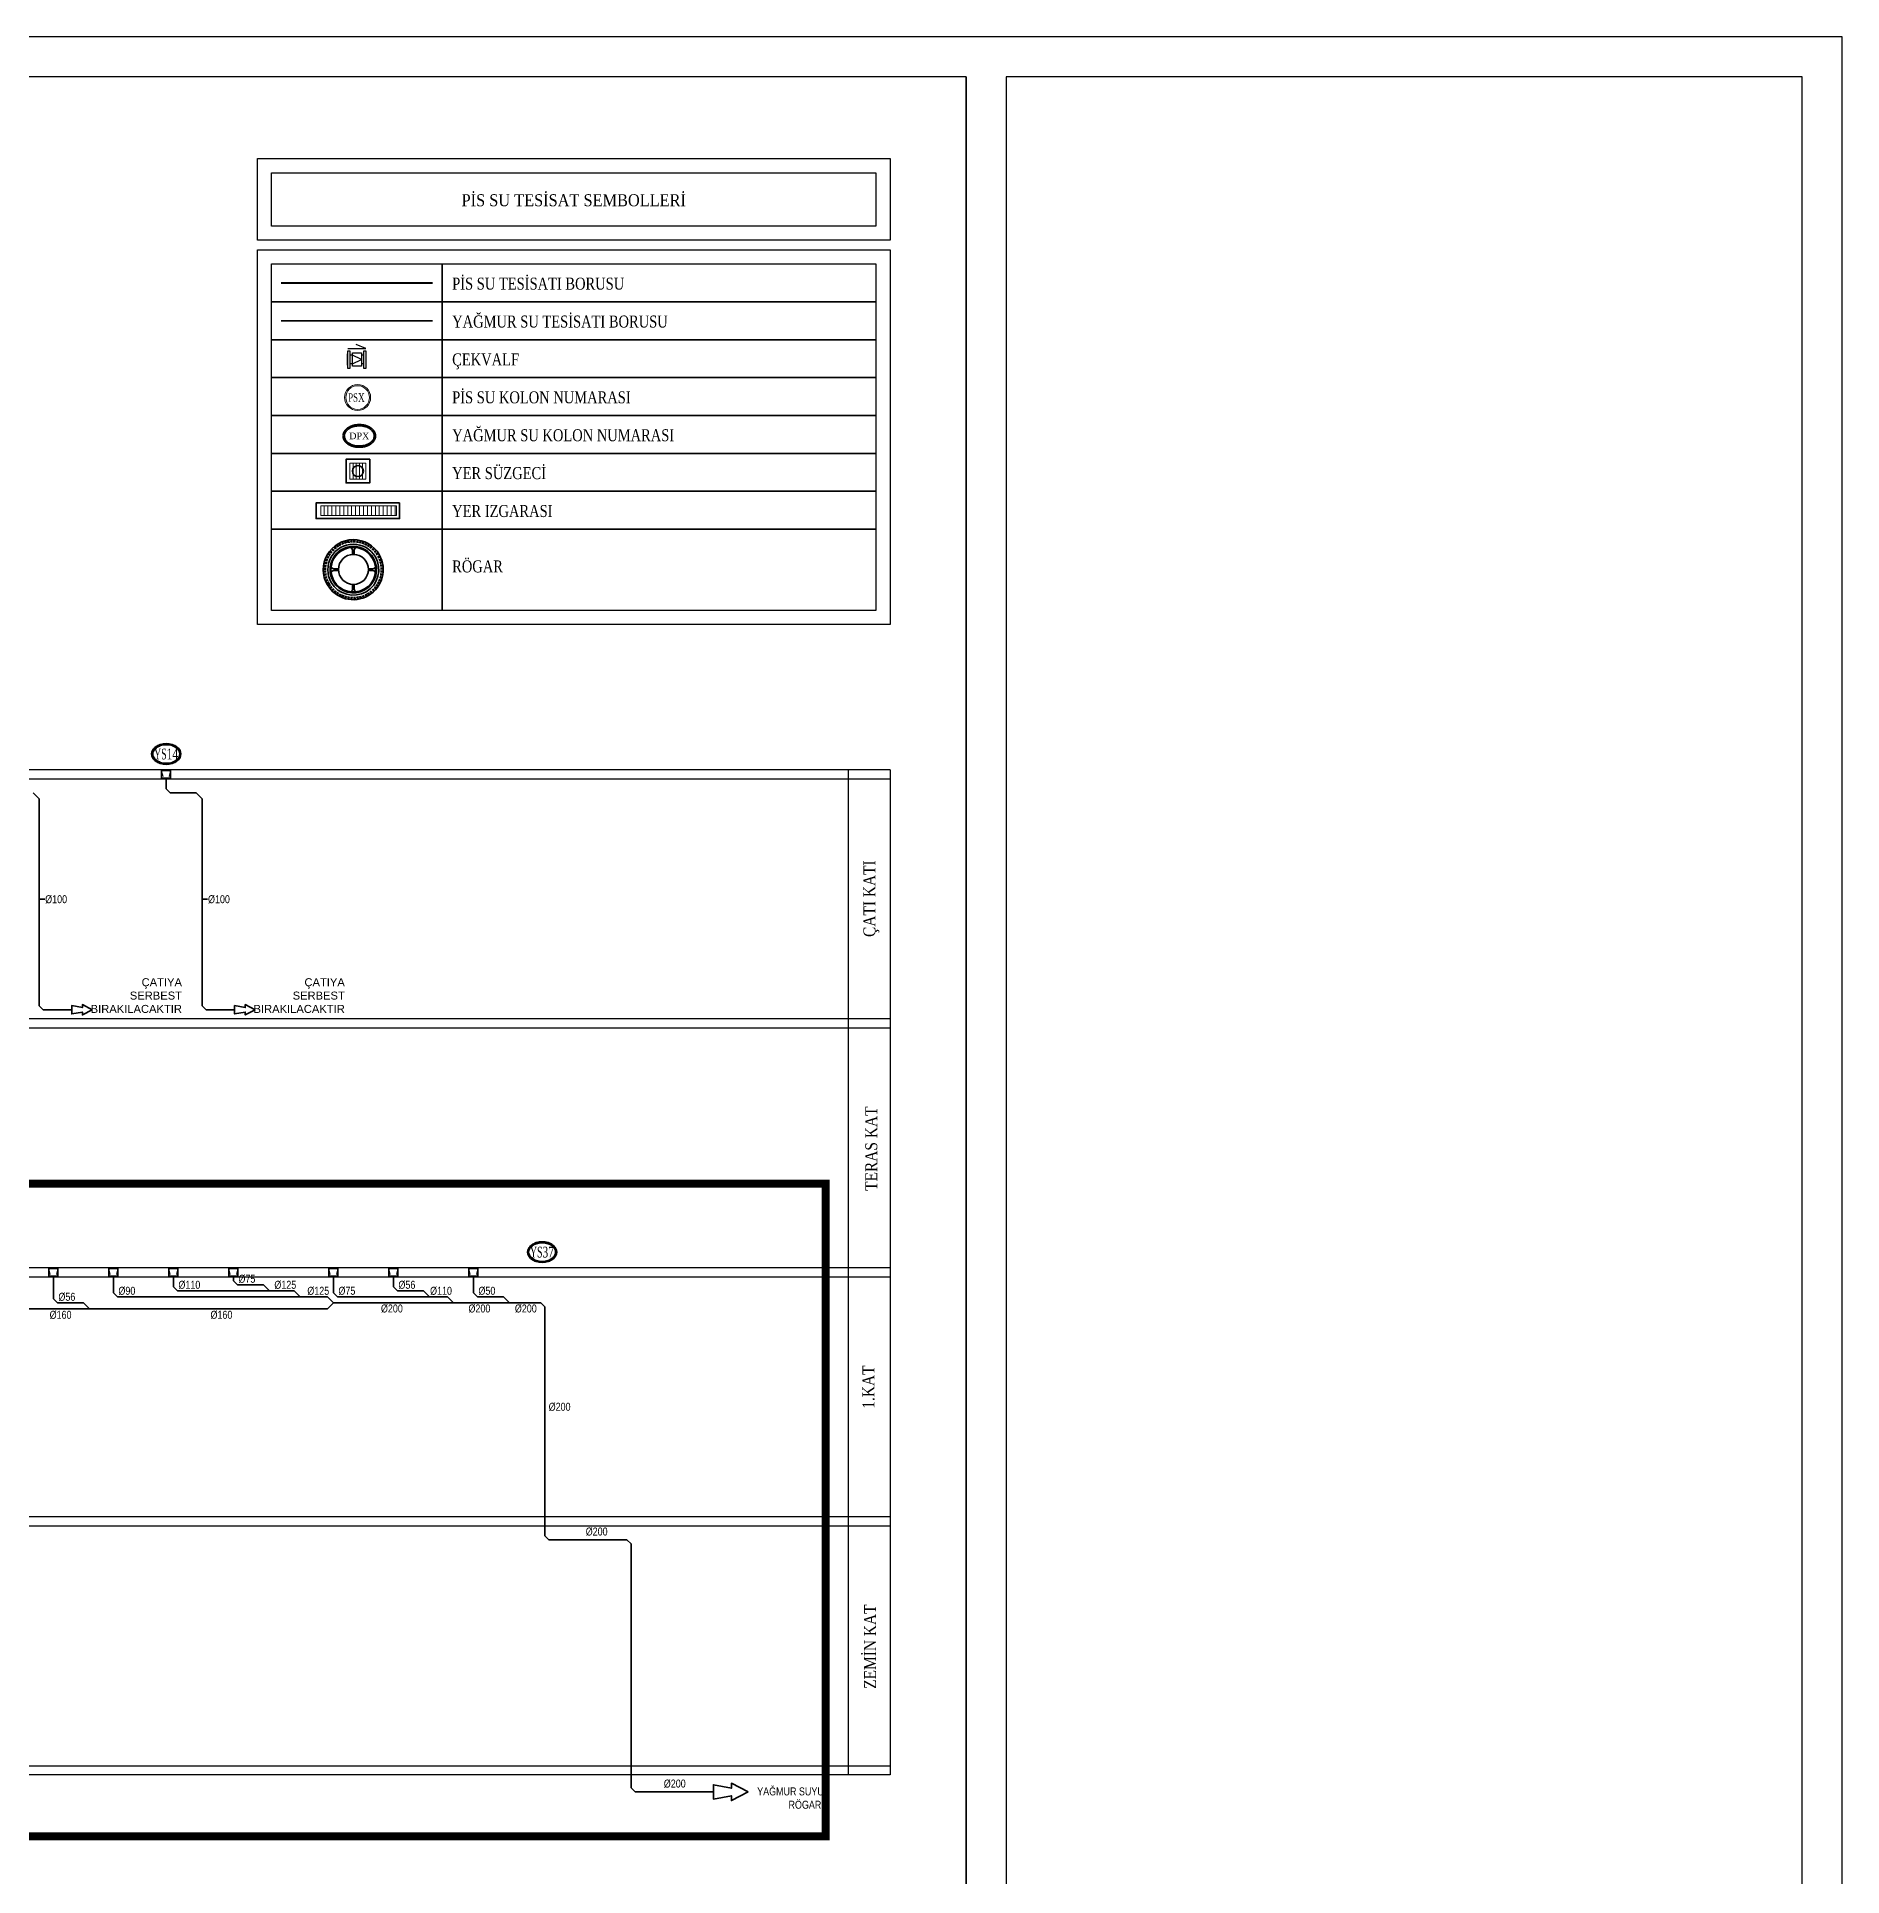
# Model space of a CAD drawing. Header units: centimetres. Extents: x 372964 to 529194, y 28783 to 59011.
# Drawn here: x 509124 to 513637, y 34414 to 39011 of the extents above; entities that cross this region are included whole.
import ezdxf
from ezdxf.enums import TextEntityAlignment as Align

# ---------------------------------------------------------------- set-up
doc = ezdxf.new("R2010")
doc.units = ezdxf.units.CM
doc.linetypes.add('DASHED2', pattern=[9.525, 6.35, -3.175])
for name, color, linetype, lineweight in [('0-KRCN-ANTET', 71, 'Continuous', 30), ('0-KRCN-IST-YAZI', 81, 'Continuous', 30), ('0-KRCN-SHT-02CIHAZ', 132, 'Continuous', 25), ('0-KRCN-SHT-IZGARA', 171, 'Continuous', 35), ('0-KRCN-SHT-KOLADI-YAZIYAĞMURSUYU', 4, 'Continuous', 35), ('0-KRCN-SHT-PİSSU-BORU', 220, 'PISSU_LINE50', 40), ('0-KRCN-SHT-ROGAR', 151, 'Continuous', 35), ('0-KRCN-SHT-SÜZGEÇBANYO', 171, 'Continuous', 35), ('0-KRCN-SHT-YAZI', 31, 'Continuous', 35), ('0-KRCN-SHT-YAZI-KOLADI-PİSSU', 1, 'Continuous', 35), ('0-KRCN-SHT-YAĞMURSUYUBORUSU-100', 102, 'PISSU_LINE50', 35), ('0-KRCN-SHT-ÇEKVALF', 4, 'Continuous', 25), ('0-KRCN-Z-ANTET', 71, 'Continuous', 30), ('0-MEK-SHT-aa YAĞMURSUYUBORUSU-100', 3, 'PISSU_LINE50', 35), ('0-MEK-SHT-KOLADI-YAZIYAĞMURSUYU', 4, 'Continuous', 35)]:
    doc.layers.add(name, color=color, linetype=linetype, lineweight=lineweight)
doc.styles.add('ARIAL', font='arial.ttf', dxfattribs={"width": 0.8})
doc.styles.add('BAYBURT XREF$0$TIMES', font='times.ttf')
doc.styles.add('MUF', font='isocpeur.ttf')
doc.styles.add('ROMANT', font='arial.ttf', dxfattribs={"height": 0.15})
doc.styles.add('YAZI', font='times.ttf')
doc.linetypes.add('PISSU_LINE50', pattern='A,50,-10,["C",MUF,S=10,R=0,X=1,Y=-5],0', length=60)

# ---------------------------------------------------------------- blocks, each defined once
blk = doc.blocks.new('G$CADAFA931')
blk.add_wipeout([(-2, 4.8), (-1.7, 4.8), (-1.7, 7.5), (0, 7.5), (0, 3.7), (2.2, 3.7), (2.2, 5.6), (9.8, 5.6), (9.8, 3.7), (12, 3.7), (12, 7.5), (13.7, 7.5), (13.7, 4.8), (14, 4.8), (14, -4.8), (13.7, -4.8), (13.7, -7.5), (12, -7.5), (12, -3.7), (9.8, -3.7), (9.8, -5.6), (2.2, -5.6), (2.2, -3.7), (0, -3.7), (0, -7.5), (-1.7, -7.5), (-1.7, -4.8), (-2, -4.8)]).dxf.layer = '0-KRCN-SHT-ÇEKVALF'
at = {"layer": '0-KRCN-SHT-ÇEKVALF'}
for p, q in [((2.2, 3.7), (0, 3.7)), ((2.2, 3.7), (9.8, 0)), ((9.8, 0), (2.2, -3.7)), ((12, 3.7), (9.8, 3.7)), ((-1.7, -9.2), (13.7, -9.2)), ((2.2, -3.7), (0, -3.7)), ((13.7, -9.2), (5.5, -12.8)), ((9.8, 0), (9.8, 0)), ((12, -3.7), (9.8, -3.7))]:
    blk.add_line(p, q, dxfattribs=at)
for points in [[(-1.7, 4.8), (-2, 4.8), (-2, -4.8), (-1.7, -4.8)], [(5.2, -5.6), (9.8, -5.6), (9.8, 5.6), (2.2, 5.6), (2.2, -5.6), (5.2, -5.6)], [(13.7, 4.8), (14, 4.8), (14, -4.8), (13.7, -4.8)]]:
    blk.add_lwpolyline(points, dxfattribs=at)
for points in [[(-1.7, 7.5), (-1.7, -7.5), (0, -7.5), (0, 7.5)], [(12, 7.5), (12, -7.5), (13.7, -7.5), (13.7, 7.5)]]:
    blk.add_lwpolyline(points, close=True, dxfattribs=at)
blk = doc.blocks.new('A$C354C280E')
at = {"layer": '0-KRCN-SHT-YAZI-KOLADI-PİSSU', "color": 6, "lineweight": 20}
for radius in [22, 20]:
    blk.add_circle((0, 0), radius, dxfattribs=at)
at = {"layer": '0-KRCN-SHT-YAZI-KOLADI-PİSSU', "color": 6, "style": 'YAZI', "width": 0.7}
blk.add_text('PS', height=14, rotation=360, dxfattribs=at).set_placement((0.6, 0), align=Align.MIDDLE_RIGHT)
blk.add_attdef('99', text='', height=14, rotation=360, dxfattribs=at).set_placement((0.6, 0), align=Align.MIDDLE_LEFT)
blk = doc.blocks.new('0-MEK-SHT-SÜZGEÇ BANYO-1')
at = {"layer": '0-KRCN-SHT-SÜZGEÇBANYO', "color": 120, "lineweight": 20}
for p, q in [((-5, -4.5), (5, -4.5)), ((-5, -6.5), (5, -6.5)), ((-5, -8.5), (5, -8.5)), ((-5, -10.5), (5, -10.5))]:
    blk.add_line(p, q, dxfattribs=at)
at = {"layer": '0-KRCN-SHT-SÜZGEÇBANYO'}
blk.add_lwpolyline([(-7.5, 0), (7.5, 0), (7.5, -15), (-7.5, -15)], close=True, dxfattribs=at)
at = {"layer": '0-KRCN-SHT-SÜZGEÇBANYO', "color": 120, "lineweight": 20}
blk.add_lwpolyline([(-5, -2.5), (5, -2.5), (5, -12.5), (-5, -12.5)], close=True, dxfattribs=at)
at = {"layer": '0-KRCN-SHT-SÜZGEÇBANYO'}
blk.add_circle((0, -7.5), 3.5, dxfattribs=at)
blk = doc.blocks.new('G$CD316F46C')
at = {"layer": '0-KRCN-SHT-ROGAR'}
for p, q in [((-35.4, 29.3), (-37.7, 31.2)), ((-33.3, 31.7), (-35.5, 33.8)), ((-32.2, 32.8), (-34.3, 35)), ((-29.8, 35), (-31.8, 37.3)), ((-28.6, 36), (-30.5, 38.3)), ((-26.1, 37.9), (-27.8, 40.4)), ((-24.8, 38.7), (-26.4, 41.3)), ((-22, 40.4), (-23.4, 43)), ((-20.6, 41.1), (-22, 43.8)), ((-17.7, 42.4), (-18.9, 45.2)), ((-16.3, 43), (-17.3, 45.8)), ((-13.2, 44), (-14.1, 46.9)), ((-11.7, 44.4), (-12.5, 47.4)), ((-8.6, 45.1), (-9.1, 48.1)), ((-7.1, 45.4), (-7.5, 48.4)), ((-3.9, 45.8), (-4.1, 48.8)), ((-2.3, 45.9), (-2.5, 48.9)), ((0.9, 45.9), (1, 48.9)), ((2.4, 45.8), (2.6, 48.8)), ((5.6, 45.5), (6, 48.5)), ((7.2, 45.3), (7.6, 48.3)), ((10.3, 44.7), (11, 47.6)), ((11.8, 44.3), (12.6, 47.2)), ((14.9, 43.3), (15.9, 46.2)), ((16.3, 42.8), (17.4, 45.6)), ((19.3, 41.5), (20.6, 44.2)), ((20.7, 40.8), (22, 43.5)), ((23.5, 39.2), (25, 41.8)), ((24.8, 38.4), (26.4, 40.9)), ((27.4, 36.6), (29.2, 38.9)), ((28.6, 35.6), (30.5, 37.9)), ((31, 33.5), (33.1, 35.7)), ((32.1, 32.4), (34.3, 34.5)), ((34.3, 30), (36.6, 32)), ((35.3, 28.8), (37.6, 30.7)), ((-45.7, 2.7), (-48.7, 2.8)), ((-45.6, 4.2), (-48.6, 4.5)), ((-45.2, 7.4), (-48.2, 7.9)), ((-44.9, 8.9), (-47.9, 9.5)), ((-44.2, 12.1), (-47.1, 12.8)), ((-43.8, 13.5), (-46.7, 14.4)), ((-42.8, 16.6), (-45.6, 17.7)), ((-42.2, 18), (-45, 19.2)), ((-40.8, 20.9), (-43.5, 22.3)), ((-40.1, 22.3), (-42.8, 23.8)), ((-39.1, 24.2), (-41.6, 25.7)), ((-38.2, 25.5), (-40.7, 27.1)), ((-36.4, 28.1), (-38.8, 29.9)), ((37.2, 26.2), (39.7, 28)), ((38.1, 25), (40.6, 26.6)), ((39.7, 22.2), (42.3, 23.6)), ((40.4, 20.8), (43.1, 22.2)), ((41.7, 17.9), (44.5, 19.1)), ((42.3, 16.5), (45.1, 17.5)), ((43.3, 13.4), (46.2, 14.3)), ((43.8, 11.9), (46.7, 12.7)), ((44.5, 8.8), (47.4, 9.3)), ((44.7, 7.3), (47.7, 7.7)), ((45.1, 4.1), (48.1, 4.3)), ((45.2, 2.5), (48.2, 2.7)), ((-45.7, -0.6), (-48.7, -0.6)), ((-45.7, -2.1), (-48.7, -2.3)), ((-45.4, -5.3), (-48.4, -5.7)), ((-45.1, -6.8), (-48.1, -7.3)), ((-44.5, -10), (-47.5, -10.7)), ((-44.1, -11.5), (-47, -12.3)), ((-43.2, -14.6), (-46, -15.5)), ((-42.7, -16), (-45.5, -17.1)), ((-41.4, -19), (-44.1, -20.2)), ((-40.7, -20.3), (-43.4, -21.7)), ((-39.1, -23.2), (-41.7, -24.7)), ((-38.3, -24.5), (-40.8, -26.1)), ((-36.5, -27.1), (-38.9, -28.9)), ((-35.5, -28.3), (-37.8, -30.2)), ((34.2, -29.3), (36.5, -31.2)), ((35.2, -28.1), (37.5, -30)), ((37.1, -25.5), (39.6, -27.2)), ((38, -24.2), (40.5, -25.8)), ((40.1, -20.5), (42.8, -21.9)), ((40.8, -19.1), (43.5, -20.4)), ((42.1, -16.1), (44.9, -17.2)), ((42.6, -14.7), (45.5, -15.7)), ((43.6, -11.6), (46.5, -12.4)), ((44, -10.1), (46.9, -10.8)), ((44.6, -7), (47.6, -7.5)), ((44.8, -5.4), (47.8, -5.8)), ((45.2, -0.7), (48.2, -0.8)), ((45.2, -2.2), (48.2, -2.4)), ((-33.4, -30.7), (-35.6, -32.8)), ((-32.3, -31.8), (-34.4, -34)), ((-29.9, -34), (-31.9, -36.3)), ((-28.8, -35), (-30.6, -37.4)), ((-26.2, -36.9), (-27.9, -39.4)), ((-24.9, -37.8), (-26.5, -40.3)), ((-22.1, -39.4), (-23.6, -42.1)), ((-20.8, -40.2), (-22.1, -42.8)), ((-17.8, -41.5), (-19, -44.3)), ((-16.4, -42.1), (-17.5, -44.9)), ((-13.4, -43.1), (-14.2, -46)), ((-11.9, -43.5), (-12.6, -46.4)), ((-8.7, -44.2), (-9.3, -47.2)), ((-7.2, -44.5), (-7.7, -47.5)), ((-4, -44.9), (-4.3, -47.9)), ((-2.5, -45), (-2.6, -48)), ((0.7, -45), (0.8, -48)), ((2.3, -45), (2.5, -48)), ((5.5, -44.7), (5.9, -47.7)), ((7, -44.5), (7.5, -47.4)), ((10.2, -43.8), (10.9, -46.8)), ((11.7, -43.5), (12.5, -46.4)), ((14.7, -42.5), (15.7, -45.3)), ((16.2, -42), (17.3, -44.8)), ((19.1, -40.7), (20.4, -43.4)), ((20.5, -40), (21.9, -42.7)), ((23.3, -38.4), (24.9, -41)), ((24.7, -37.6), (26.3, -40.1)), ((27.3, -35.8), (29.1, -38.2)), ((28.5, -34.8), (30.4, -37.1)), ((30.9, -32.7), (33, -34.9)), ((32, -31.6), (34.2, -33.7))]:
    blk.add_line(p, q, dxfattribs=at)
at = {"layer": '0-KRCN-SHT-ROGAR', "color": 120}
for p, q in [((-1.7, 24.9), (-1.7, 33.1)), ((1.4, 25), (1.4, 33.1)), ((-24.9, 2), (-32.9, 2)), ((24.9, 1.9), (32.4, 1.9)), ((-25, -1.1), (-32.9, -1.1)), ((-1.8, -24.9), (-1.8, -32.2)), ((1.3, -25), (1.3, -32.2)), ((25, -1.2), (32.4, -1.2))]:
    blk.add_line(p, q, dxfattribs=at)
blk.add_circle((0, 0), 25, dxfattribs=at)
at = {"layer": '0-KRCN-SHT-ROGAR'}
for radius, start, end in [(50, 329.911, 149.911), (48.5, 140.6265, 142.5734), (42.5, 329.911, 149.911), (48.5, 134.6265, 136.5734), (48.5, 128.6265, 130.5734), (48.5, 122.6265, 124.5734), (48.5, 116.6265, 118.5734), (48.5, 110.6265, 112.5734), (48.5, 104.6265, 106.5734), (48.5, 98.6265, 100.5734), (48.5, 92.6265, 94.5734), (48.5, 86.6265, 88.5734), (48.5, 80.6265, 82.5734), (48.5, 74.6265, 76.5734), (48.5, 68.6265, 70.5734), (48.5, 62.6265, 64.5734), (48.5, 56.6265, 58.5734), (48.5, 50.6265, 52.5734), (48.5, 44.6265, 46.5734), (48.5, 38.6265, 40.5734), (50, 149.911, 329.911), (48.5, 175.2486, 177.1955), (48.5, 169.2486, 171.1955), (48.5, 163.2486, 165.1955), (48.5, 157.2486, 159.1955), (48.5, 151.2486, 153.1955), (42.5, 149.911, 329.911), (48.5, 146.6265, 148.5734), (38.7, 149.911, 329.911), (37.2, 149.911, 329.911), (48.5, 32.6265, 34.5734), (48.5, 26.6265, 28.5734), (48.5, 20.6265, 22.5734), (48.5, 14.6265, 16.5734), (48.5, 8.6265, 10.5734), (48.5, 2.6265, 4.5734), (48.5, 181.2486, 183.1955), (48.5, 187.2486, 189.1955), (48.5, 193.2486, 195.1955), (48.5, 199.2486, 201.1955), (48.5, 205.2486, 207.1955), (48.5, 211.2486, 213.1955), (48.5, 217.2486, 219.1955), (48.5, 319.2486, 321.1955), (48.5, 325.2486, 327.1955), (48.5, 332.6265, 334.5734), (48.5, 338.6265, 340.5734), (48.5, 344.6265, 346.5734), (48.5, 350.6265, 352.5734), (48.5, 356.6265, 358.5734), (48.5, 223.2486, 225.1955), (48.5, 229.2486, 231.1955), (48.5, 235.2486, 237.1955), (48.5, 241.2486, 243.1955), (48.5, 247.2486, 249.1955), (48.5, 253.2486, 255.1955), (48.5, 259.2486, 261.1955), (48.5, 265.2486, 267.1955), (48.5, 271.2486, 273.1955), (48.5, 277.2486, 279.1955), (48.5, 283.2486, 285.1955), (48.5, 289.2486, 291.1955), (48.5, 295.2486, 297.1955), (48.5, 301.2486, 303.1955), (48.5, 307.2486, 309.1955), (48.5, 313.2486, 315.1955)]:
    blk.add_arc((-0.3, 0.4), radius, start, end, dxfattribs=at)
at = {"layer": '0-KRCN-SHT-ROGAR', "color": 120}
for centre, radius, start, end in [((-0.3, 0.4), 38.7, 329.911, 149.911), ((-0.3, 0.4), 37.2, 329.911, 149.911), ((-6.2, 33.1), 4.52, 359.911, 71.7708), ((5.9, 33), 4.52, 108.3327, 179.911), ((-32.9, 6.5), 4.52, 198.0512, 269.911), ((32.4, 6.4), 4.52, 269.911, 341.7708), ((-32.9, -5.6), 4.52, 89.911, 161.4893), ((32.4, -5.7), 4.52, 18.3327, 89.911), ((-6.3, -32.2), 4.52, 288.0512, 359.911), ((5.8, -32.2), 4.52, 179.911, 251.4893)]:
    blk.add_arc(centre, radius, start, end, dxfattribs=at)
blk = doc.blocks.new('A$C75464483-')
at = {"layer": '0-KRCN-SHT-KOLADI-YAZIYAĞMURSUYU', "linetype": 'Continuous'}
for points in [[(22.3, 5.7, -0.254464), (22.3, -5.7, -0.105847), (17.2, -11.7, -0.086514), (9.5, -15.7, -0.153914), (-10.7, -15.7, -0.086514), (-18.3, -11.7, -0.105847), (-23.5, -5.7, -0.254464), (-23.5, 5.7, -0.105847), (-18.3, 11.7, -0.086514), (-10.7, 15.7, -0.153914), (9.5, 15.7, -0.086514), (17.2, 11.7, -0.105847), (22.3, 5.7, -0.125236)], [(20.7, 4.9, -0.254464), (20.7, -4.9, -0.105847), (16.1, -10.3, -0.086514), (9, -14, -0.153914), (-10.1, -14, -0.086514), (-17.2, -10.3, -0.105847), (-21.9, -4.9, -0.254464), (-21.9, 4.9, -0.105847), (-17.2, 10.3, -0.086514), (-10.1, 14, -0.153914), (9, 14, -0.086514), (16.1, 10.3, -0.105847), (20.7, 4.9, -0.125236)]]:
    blk.add_lwpolyline(points, format="xyb", dxfattribs=at)
at = {"layer": '0-KRCN-SHT-KOLADI-YAZIYAĞMURSUYU', "linetype": 'Continuous', "style": 'YAZI', "width": 0.6}
blk.add_text('YS', height=18, rotation=360, dxfattribs=at).set_placement((0, 0), align=Align.MIDDLE_RIGHT)
blk.add_attdef('99', text='', height=18, rotation=360, dxfattribs=at).set_placement((0, 0), align=Align.MIDDLE_LEFT)
blk = doc.blocks.new('0-MEK-SHT-ZKLN-SÜZGEÇ BANYO')
at = {"layer": '0-KRCN-SHT-SÜZGEÇBANYO', "color": 120, "lineweight": 20}
for p, q in [((-7.5, -1.7), (-5.2, -11.4)), ((-7.5, -1.7), (7.5, -1.7)), ((5.3, -11.4), (7.5, -1.7))]:
    blk.add_line(p, q, dxfattribs=at)
at = {"layer": '0-KRCN-SHT-SÜZGEÇBANYO'}
blk.add_lwpolyline([(-7.5, 0), (-7.5, -14), (7.5, -14), (7.5, 0)], close=True, dxfattribs=at)

msp = doc.modelspace()

# ---------------------------------------------------------------- hatches: boundary and pattern name
at = {"layer": '0-KRCN-SHT-IZGARA', "lineweight": 20}
h = msp.add_hatch(dxfattribs=at)
h.set_pattern_fill('LINE', color=120, scale=78.933333, angle=90, style=0)
h.set_pattern_definition([(90, (508184.424, 38018.298), (-9.866667, 3e-15), [])])
h.paths.add_polyline_path([(510023.18, 37838.476), (509833.632, 37838.476), (509833.632, 37814.796), (510023.18, 37814.796)])

# ---------------------------------------------------------------- linework, layer by layer
at = {"layer": '0-KRCN-IST-YAZI'}
for points in [[(509675.398, 38707.05), (511257.225, 38707.05), (511257.225, 38502.71), (509675.398, 38502.71)], [(509710.918, 38671.53), (511221.705, 38671.53), (511221.705, 38538.23), (509710.918, 38538.23)], [(509675.398, 38479.03), (511257.225, 38479.03), (511257.225, 37542.151), (509675.398, 37542.151)], [(509710.918, 38443.51), (511221.705, 38443.51), (511221.705, 37577.671), (509710.918, 37577.671)]]:
    msp.add_lwpolyline(points, close=True, dxfattribs=at)
at = {"layer": '0-KRCN-SHT-02CIHAZ', "color": 8}
for p, q in [((511257.225, 37179.395), (503223.601, 37179.395)), ((503223.601, 37156.895), (511257.225, 37156.895)), ((511152.225, 37179.395), (511152.225, 34666.895)), ((511257.225, 37179.395), (511257.225, 34666.895)), ((511257.225, 36556.895), (503223.601, 36556.895)), ((503223.601, 36534.395), (511257.225, 36534.395)), ((511257.225, 35934.395), (503223.601, 35934.395)), ((503223.601, 35911.895), (511257.225, 35911.895)), ((511257.225, 35311.895), (503223.601, 35311.895)), ((503223.601, 35289.395), (511257.225, 35289.395)), ((503223.601, 34689.395), (511257.225, 34689.395)), ((511257.225, 34666.895), (503223.601, 34666.895))]:
    msp.add_line(p, q, dxfattribs=at)
at = {"layer": '0-KRCN-SHT-IZGARA'}
msp.add_lwpolyline([(510031.073, 37846.369), (509822.234, 37846.369), (509822.234, 37806.902), (510031.073, 37806.902), (510031.073, 37846.369)], dxfattribs=at)
at = {"layer": '0-KRCN-SHT-IZGARA', "color": 120, "lineweight": 20}
msp.add_lwpolyline([(510023.18, 37838.476), (509833.632, 37838.476), (509833.632, 37814.796), (510023.18, 37814.796)], close=True, dxfattribs=at)
at = {"layer": '0-KRCN-SHT-KOLADI-YAZIYAĞMURSUYU', "linetype": 'Continuous', "ltscale": 0.01}
for points in [[(509262.543, 36579.355), (509238.05, 36566.533), (509238.061, 36573.592), (509211.182, 36568.744), (509211.182, 36589.927), (509238.062, 36584.838), (509238.05, 36592.176), (509262.543, 36579.355)], [(509669.605, 36579.355), (509645.112, 36566.533), (509645.123, 36573.592), (509618.244, 36568.744), (509618.244, 36589.927), (509645.124, 36584.838), (509645.112, 36592.176), (509669.605, 36579.355)]]:
    msp.add_lwpolyline(points, dxfattribs=at)
at = {"layer": '0-KRCN-SHT-KOLADI-YAZIYAĞMURSUYU', "linetype": 'Continuous'}
for points, knots in [([(509889.44, 38013.602), (509889.44, 38013.153), (509889.47, 38012.255), (509889.6, 38010.916), (509889.779, 38009.81), (509890.033, 38008.607), (509890.382, 38007.313), (509890.901, 38005.843), (509891.515, 38004.416), (509892.219, 38003.034), (509893.014, 38001.707), (509893.818, 38000.529), (509894.609, 37999.489), (509895.583, 37998.327), (509896.773, 37997.063), (509898.207, 37995.728), (509899.387, 37994.757), (509900.61, 37993.828), (509901.876, 37992.939), (509903.573, 37991.88), (509905.335, 37990.902), (509906.954, 37990.103), (509908.588, 37989.374), (509910.232, 37988.711), (509912.101, 37988.045), (509914.011, 37987.449), (509915.956, 37986.924), (509917.932, 37986.468), (509919.936, 37986.082), (509921.963, 37985.767), (509924.008, 37985.522), (509926.066, 37985.348), (509928.134, 37985.244), (509930.206, 37985.21), (509932.278, 37985.247), (509934.345, 37985.354), (509936.403, 37985.532), (509938.448, 37985.781), (509940.473, 37986.1), (509942.475, 37986.489), (509944.45, 37986.948), (509946.394, 37987.477), (509948.302, 37988.076), (509950.169, 37988.745), (509951.992, 37989.485), (509953.766, 37990.295), (509955.488, 37991.176), (509957.153, 37992.13), (509958.757, 37993.156), (509960.293, 37994.257), (509961.795, 37995.462), (509963.126, 37996.668), (509964.295, 37997.858), (509965.289, 37998.979), (509966.013, 37999.892), (509966.701, 38000.831), (509967.354, 38001.797), (509968.117, 38003.088), (509968.8, 38004.427), (509969.33, 38005.656), (509969.807, 38006.959), (509970.218, 38008.335), (509970.569, 38009.949), (509970.757, 38011.315), (509970.852, 38012.554), (509970.886, 38013.798), (509970.82, 38015.316), (509970.636, 38016.823), (509970.35, 38018.311), (509969.964, 38019.773), (509969.425, 38021.327), (509968.885, 38022.583), (509968.28, 38023.805), (509967.614, 38024.992), (509966.724, 38026.358), (509965.912, 38027.446), (509965.052, 38028.496), (509964.145, 38029.509), (509962.892, 38030.76), (509961.869, 38031.664), (509960.804, 38032.537), (509959.808, 38033.303), (509958.426, 38034.264), (509956.992, 38035.167), (509955.51, 38036.012), (509953.982, 38036.8), (509952.412, 38037.532), (509950.804, 38038.208), (509949.159, 38038.828), (509947.197, 38039.488), (509944.906, 38040.149), (509942.274, 38040.767), (509940.195, 38041.15), (509938.09, 38041.47), (509935.965, 38041.724), (509933.216, 38041.926), (509930.454, 38042.002), (509927.997, 38041.959), (509925.547, 38041.822), (509923.112, 38041.592), (509920.399, 38041.209), (509917.725, 38040.701), (509915.387, 38040.138), (509913.38, 38039.564), (509911.691, 38039.017), (509910.035, 38038.415), (509908.415, 38037.757), (509906.832, 38037.043), (509905.291, 38036.273), (509903.793, 38035.447), (509902.296, 38034.534), (509900.808, 38033.527), (509899.338, 38032.418), (509897.939, 38031.235), (509896.762, 38030.118), (509895.629, 38028.926), (509894.647, 38027.774), (509893.696, 38026.507), (509892.904, 38025.32), (509892.341, 38024.363), (509891.815, 38023.382), (509891.329, 38022.378), (509890.785, 38021.049), (509890.325, 38019.685), (509889.997, 38018.445), (509889.728, 38017.133), (509889.531, 38015.75), (509889.45, 38014.498), (509889.44, 38013.781), (509889.44, 38013.602)], [0, 0, 0, 0, 1.21339293, 2.42473124, 3.63489945, 4.23987968, 5.7478537, 7.25061553, 8.45036004, 9.9454989, 11.43713461, 12.62924321, 13.79813259, 14.96748664, 16.72440243, 18.48754911, 20.25915826, 20.85193816, 22.63814716, 24.43835494, 26.25374456, 28.08506238, 29.31503335, 31.08783614, 32.87543885, 34.67718763, 36.49221248, 38.3194604, 40.15772725, 42.00568806, 43.86168904, 45.72323025, 47.58851284, 49.45568478, 51.32287003, 53.18819734, 55.0498291, 56.90523756, 58.75253039, 60.59023363, 62.41697032, 64.23149033, 66.03270175, 67.81970382, 69.59116115, 71.34787006, 73.08989323, 74.81761227, 76.53175626, 78.23342668, 79.92411713, 81.73188659, 83.08334945, 84.4322027, 85.77980492, 86.22905114, 87.57846393, 88.92888361, 90.28144765, 91.63757804, 92.5445757, 94.02880747, 95.51508558, 97.00498723, 97.75200873, 98.8727907, 100.36434615, 101.85439832, 102.97201475, 104.45737462, 105.93716628, 107.41320008, 108.15038692, 109.62049886, 111.0878939, 112.55444747, 113.28796958, 114.75557978, 116.22646897, 118.07193451, 118.44221433, 119.94900834, 121.46489506, 122.99085289, 124.52761865, 126.07569893, 127.63538399, 129.20676336, 130.7904493, 132.38563882, 134.7986363, 137.2339575, 139.68875866, 140.51087388, 142.98603009, 145.47065952, 147.96044101, 150.45094642, 152.10958246, 154.59055578, 157.05924104, 159.51188105, 161.94502458, 163.55487615, 165.15343888, 166.74061708, 168.316109, 169.87976517, 171.43160544, 172.97183582, 174.50086452, 176.16921248, 177.82707391, 179.47579686, 181.11716916, 182.20851577, 183.92100538, 185.20467104, 186.48880743, 187.77470896, 188.20404817, 189.49509554, 190.78787061, 192.08334418, 193.38269276, 194.25185229, 195.70257141, 197.15469845, 197.63942296, 197.63942296, 197.63942296, 197.63942296]), ([(509892.77, 38013.602), (509892.77, 38012.282), (509892.921, 38010.962), (509893.508, 38008.386), (509893.944, 38007.129), (509895.063, 38004.72), (509895.746, 38003.568), (509898.078, 38000.334), (509900.02, 37998.427), (509904.477, 37995.106), (509906.995, 37993.69), (509913.614, 37990.853), (509917.934, 37989.695), (509926.897, 37988.461), (509931.54, 37988.386), (509940.58, 37989.327), (509944.976, 37990.34), (509952.987, 37993.401), (509956.606, 37995.444), (509961.194, 37999.349), (509962.614, 38000.858), (509964.983, 38004.154), (509965.93, 38005.944), (509967.099, 38009.376), (509967.419, 38010.984), (509967.604, 38014.228), (509967.468, 38015.862), (509966.76, 38019.037), (509966.19, 38020.576), (509964.686, 38023.487), (509963.754, 38024.859), (509961.599, 38027.413), (509960.376, 38028.595), (509956.311, 38031.886), (509953.098, 38033.697), (509946.044, 38036.508), (509942.199, 38037.507), (509934.243, 38038.652), (509930.132, 38038.796), (509922.044, 38038.22), (509918.068, 38037.501), (509910.633, 38035.234), (509907.173, 38033.688), (509901.926, 38030.324), (509899.936, 38028.689), (509896.935, 38025.395), (509895.804, 38023.815), (509894.033, 38020.425), (509893.394, 38018.615), (509892.866, 38015.71), (509892.77, 38014.656), (509892.77, 38013.602)], [0, 0, 0, 0, 0.13864935, 0.13864935, 0.2772987, 0.2772987, 0.41594805, 0.41594805, 0.68812098, 0.68812098, 0.96029391, 0.96029391, 1.34966335, 1.34966335, 1.73903278, 1.73903278, 2.12840222, 2.12840222, 2.51777166, 2.51777166, 2.7269123, 2.7269123, 2.93605295, 2.93605295, 3.10671137, 3.10671137, 3.27736978, 3.27736978, 3.4480282, 3.4480282, 3.61868661, 3.61868661, 3.78934503, 3.78934503, 4.13557457, 4.13557457, 4.4818041, 4.4818041, 4.82803364, 4.82803364, 5.17426317, 5.17426317, 5.52049271, 5.52049271, 5.77410359, 5.77410359, 5.97327976, 5.97327976, 6.17245593, 6.17245593, 6.28318531, 6.28318531, 6.28318531, 6.28318531])]:
    msp.add_open_spline(points, degree=3, knots=knots, dxfattribs=at)
at = {"layer": '0-KRCN-SHT-PİSSU-BORU', "ltscale": 2}
msp.add_line((509734.598, 38396.15), (510113.478, 38396.15), dxfattribs=at)
at = {"layer": '0-KRCN-SHT-ROGAR'}
msp.add_lwpolyline([(510901.914, 34624.427), (510860.582, 34602.791), (510860.601, 34614.702), (510815.242, 34606.521), (510815.242, 34642.268), (510860.603, 34633.68), (510860.582, 34646.063), (510901.914, 34624.427)], dxfattribs=at)
at = {"layer": '0-KRCN-SHT-YAZI'}
for p, q in [((510137.158, 38443.51), (510137.158, 37577.671)), ((509710.918, 38348.79), (510137.158, 38348.79)), ((510137.158, 38348.79), (511221.705, 38348.79)), ((509710.918, 38254.07), (510137.158, 38254.07)), ((510137.158, 38254.07), (511221.705, 38254.07)), ((509710.918, 38159.35), (510137.158, 38159.35)), ((510137.158, 38159.35), (511221.705, 38159.35)), ((509710.918, 38064.63), (510137.158, 38064.63)), ((510137.158, 38064.63), (511221.705, 38064.63)), ((509710.918, 37969.91), (510137.158, 37969.91)), ((510137.158, 37969.91), (511221.705, 37969.91)), ((509710.918, 37875.19), (510137.158, 37875.19)), ((510137.158, 37875.19), (511221.705, 37875.19)), ((509710.918, 37780.47), (510137.158, 37780.47)), ((510137.158, 37780.47), (511221.705, 37780.47))]:
    msp.add_line(p, q, dxfattribs=at)
at = {"layer": '0-KRCN-SHT-YAĞMURSUYUBORUSU-100'}
for p, q in [((509130.221, 37106.895), (509130.221, 36589.336)), ((509537.283, 37106.895), (509537.283, 36589.336)), ((509130.221, 36589.336), (509140.221, 36579.336)), ((509140.221, 36579.336), (509211.182, 36579.336)), ((509537.283, 36589.336), (509547.283, 36579.336)), ((509547.283, 36579.336), (509618.244, 36579.336))]:
    msp.add_line(p, q, dxfattribs=at)
at = {"layer": '0-KRCN-SHT-YAĞMURSUYUBORUSU-100', "color": 6, "linetype": 'DASHED2', "ltscale": 20, "const_width": 20}
msp.add_lwpolyline([(503410.632, 36144.355), (511096.277, 36144.355), (511096.277, 34513.624), (503410.632, 34513.624)], close=True, dxfattribs=at)
at = {"layer": '0-KRCN-Z-ANTET'}
for points in [[(372964.066, 30011.261), (513637.225, 30011.261), (513637.225, 39011.261), (372964.066, 39011.261)], [(503064.066, 30111.261), (511447.225, 30111.261), (511447.225, 38911.261), (503064.066, 38911.261)]]:
    msp.add_lwpolyline(points, close=True, dxfattribs=at)
for points in [[(511447.225, 38911.261), (511447.225, 30111.261)], [(511547.225, 38911.261), (511547.225, 30111.261)], [(511547.225, 30111.261), (513537.225, 30111.261), (513537.225, 38911.261), (511547.225, 38911.261)], [(511547.225, 30111.261), (513537.225, 30111.261), (513537.225, 38911.261), (511547.225, 38911.261)]]:
    msp.add_lwpolyline(points, dxfattribs=at)
at = {"layer": '0-MEK-SHT-aa YAĞMURSUYUBORUSU-100', "ltscale": 2}
msp.add_line((509734.598, 38301.43), (510113.478, 38301.43), dxfattribs=at)
at = {"layer": '0-MEK-SHT-aa YAĞMURSUYUBORUSU-100'}
for p, q in [((509447.283, 37158.395), (509447.283, 37131.895)), ((509130.221, 37106.895), (509115.221, 37121.895)), ((509457.283, 37121.895), (509447.283, 37131.895)), ((509457.283, 37121.895), (509522.283, 37121.895)), ((509537.283, 37106.895), (509522.283, 37121.895)), ((509165.547, 35913.395), (509165.547, 35856.895)), ((509315.547, 35913.395), (509315.547, 35871.895)), ((509465.547, 35913.395), (509465.547, 35886.895)), ((509615.547, 35913.395), (509615.547, 35901.895)), ((509865.547, 35913.395), (509865.547, 35871.895)), ((510015.547, 35913.395), (510015.547, 35886.895)), ((510215.547, 35913.395), (510215.547, 35871.895)), ((509325.547, 35861.895), (509315.547, 35871.895)), ((509325.547, 35861.895), (509850.547, 35861.895)), ((509475.547, 35876.895), (509465.547, 35886.895)), ((509475.547, 35876.895), (509767.243, 35876.895)), ((509625.547, 35891.895), (509615.547, 35901.895)), ((509625.547, 35891.895), (509690.547, 35891.895)), ((509705.547, 35876.895), (509690.547, 35891.895)), ((509782.243, 35861.895), (509767.243, 35876.895)), ((509865.547, 35846.895), (509850.547, 35861.895)), ((509875.547, 35861.895), (509865.547, 35871.895)), ((509875.547, 35861.895), (510150.594, 35861.895)), ((510025.547, 35876.895), (510015.547, 35886.895)), ((510025.547, 35876.895), (510090.547, 35876.895)), ((510105.547, 35861.895), (510090.547, 35876.895)), ((510165.594, 35846.895), (510150.594, 35861.895)), ((510225.547, 35861.895), (510215.547, 35871.895)), ((510225.547, 35861.895), (510290.547, 35861.895)), ((510305.547, 35846.895), (510290.547, 35861.895)), ((508455.547, 35831.895), (509850.547, 35831.895)), ((509175.547, 35846.895), (509165.547, 35856.895)), ((509175.547, 35846.895), (509240.547, 35846.895)), ((509255.547, 35831.895), (509240.547, 35846.895)), ((509865.547, 35846.895), (509850.547, 35831.895)), ((509865.547, 35846.895), (510383.656, 35846.895)), ((510383.656, 35846.895), (510393.656, 35836.895)), ((510393.656, 35836.895), (510393.656, 35264.395)), ((510393.656, 35264.395), (510403.656, 35254.395)), ((510403.656, 35254.395), (510599.353, 35254.395)), ((510599.353, 35254.395), (510609.545, 35244.203)), ((510609.545, 35244.203), (510609.545, 34634.395)), ((510609.545, 34634.395), (510619.545, 34624.395)), ((510619.545, 34624.395), (510815.242, 34624.395))]:
    msp.add_line(p, q, dxfattribs=at)
at = {"layer": '0-MEK-SHT-KOLADI-YAZIYAĞMURSUYU', "linetype": 'Continuous'}
for p, q in [((509143.911, 36855.655), (509130.221, 36855.655)), ((509550.974, 36855.655), (509537.283, 36855.655))]:
    msp.add_line(p, q, dxfattribs=at)

# ---------------------------------------------------------------- block references
at = {"layer": '0-KRCN-SHT-KOLADI-YAZIYAĞMURSUYU', "linetype": 'Continuous'}
ref = msp.add_blockref('A$C75464483-', (509448.558, 37218.621), dxfattribs=dict(at, xscale=1.5, yscale=1.5, zscale=1.5))
ref.add_attrib('99', '14', dxfattribs={"height": 27, "style": 'YAZI', "width": 0.7}).set_placement((509448.579, 37218.621), align=Align.MIDDLE_LEFT)
ref = msp.add_blockref('A$C75464483-', (510388.155, 35973.621), dxfattribs=dict(at, xscale=1.5, yscale=1.5, zscale=1.5))
ref.add_attrib('99', '37', dxfattribs={"height": 27, "style": 'YAZI', "width": 0.7}).set_placement((510388.176, 35973.621), align=Align.MIDDLE_LEFT)
at = {"layer": '0-KRCN-SHT-ROGAR', "xscale": -1.5, "yscale": 1.5, "zscale": 1.5, "rotation": 180}
msp.add_blockref('G$CD316F46C', (509915.646, 37679.919), dxfattribs=at)
at = {"layer": '0-KRCN-SHT-SÜZGEÇBANYO', "xscale": 3.946666666666667, "yscale": 3.946666666666667, "zscale": 3.946666666666667, "rotation": 270}
msp.add_blockref('0-MEK-SHT-SÜZGEÇ BANYO-1', (509956.254, 37925.64), dxfattribs=at)
at = {"layer": '0-KRCN-SHT-SÜZGEÇBANYO', "xscale": 1.5, "yscale": 1.5, "zscale": 1.5}
for p in [(509447.283, 37179.395), (509165.547, 35934.395), (509315.547, 35934.395), (509465.547, 35934.395), (509615.547, 35934.395), (509865.547, 35934.395), (510015.547, 35934.395), (510215.547, 35934.395)]:
    msp.add_blockref('0-MEK-SHT-ZKLN-SÜZGEÇ BANYO', p, dxfattribs=at)
at = {"layer": '0-KRCN-SHT-YAZI-KOLADI-PİSSU', "color": 6, "lineweight": 20}
ref = msp.add_blockref('A$C354C280E', (509925.987, 38109.602, 0), dxfattribs=dict(at, xscale=1.48, yscale=1.48, zscale=1.48))
ref.add_attrib('99', 'X', dxfattribs={"color": 6, "height": 22.2, "style": 'YAZI', "width": 0.7}).set_placement((509926.879, 38109.602, 0), align=Align.MIDDLE_LEFT)

# ---------------------------------------------------------------- texts
at = {"layer": '0-KRCN-ANTET', "style": 'BAYBURT XREF$0$TIMES', "width": 0.85}
for s, p in [('ÇATI KATI', (511210.085, 36857.062)), ('TERAS KAT', (511210.085, 36232.092)), ('1.KAT', (511203.105, 35636.165)), ('ZEMİN KAT', (511203.105, 34987.377))]:
    msp.add_text(s, height=30, rotation=90, dxfattribs=at).set_placement(p, align=Align.MIDDLE)
at = {"layer": '0-KRCN-SHT-KOLADI-YAZIYAĞMURSUYU', "style": 'YAZI'}
msp.add_text('DPX', height=16.65, dxfattribs=at).set_placement((509930.111, 38013.59), align=Align.MIDDLE)
at = {"layer": '0-KRCN-SHT-KOLADI-YAZIYAĞMURSUYU', "linetype": 'Continuous', "char_height": 20, "width": 208.0143, "attachment_point": 3, "style": 'ROMANT'}
for insert in [(509486.892, 36658.106), (509893.954, 36658.106)]:
    msp.add_mtext('ÇATIYA SERBEST BIRAKILACAKTIR', dxfattribs=dict(at, insert=insert))
at = {"layer": '0-KRCN-SHT-KOLADI-YAZIYAĞMURSUYU', "linetype": 'Continuous', "ltscale": 0.01, "insert": (511091.314, 34635.601), "char_height": 20, "width": 208.0143, "attachment_point": 3, "style": 'ARIAL'}
msp.add_mtext('YAĞMUR SUYU RÖGARI', dxfattribs=at)
at = {"layer": '0-KRCN-SHT-YAZI', "color": 61, "style": 'YAZI', "width": 0.9}
msp.add_text('PİS SU TESİSAT SEMBOLLERİ', height=30, dxfattribs=at).set_placement((510466.312, 38602.766), align=Align.MIDDLE_CENTER)
at = {"layer": '0-KRCN-SHT-YAZI', "color": 61, "style": 'YAZI', "width": 0.8}
for s, p in [('PİS SU TESİSATI BORUSU', (510162.371, 38379.27)), ('YAĞMUR SU TESİSATI BORUSU', (510162.371, 38284.55)), ('ÇEKVALF', (510162.371, 38189.83)), ('PİS SU KOLON NUMARASI', (510162.371, 38095.11)), ('YAĞMUR SU KOLON NUMARASI', (510162.371, 38000.39)), ('YER SÜZGECİ', (510162.371, 37905.67)), ('YER IZGARASI', (510162.371, 37810.95)), ('RÖGAR', (510162.371, 37672.54))]:
    msp.add_text(s, height=30, dxfattribs=at).set_placement(p)
at = {"layer": '0-MEK-SHT-KOLADI-YAZIYAĞMURSUYU', "linetype": 'Continuous', "style": 'ARIAL', "width": 0.8}
for s, p in [('Ø100', (509144.991, 36845.633)), ('Ø100', (509552.053, 36845.633)), ('Ø75', (509628.08, 35896.895)), ('Ø56', (509178.08, 35851.895)), ('Ø90', (509328.08, 35866.895)), ('Ø110', (509478.08, 35881.895)), ('Ø125', (509717.872, 35881.895)), ('Ø125', (509800.283, 35866.895)), ('Ø75', (509878.08, 35866.895)), ('Ø56', (510028.08, 35881.895)), ('Ø110', (510107.146, 35866.895)), ('Ø50', (510228.08, 35866.895)), ('Ø160', (509156.136, 35806.895)), ('Ø160', (509558.245, 35806.895)), ('Ø200', (509984.344, 35822.699)), ('Ø200', (510203.123, 35822.699)), ('Ø200', (510319.117, 35822.699)), ('Ø200', (510403.641, 35577.001)), ('Ø200', (510496.26, 35265.199)), ('Ø200', (510691.45, 34635.199))]:
    msp.add_text(s, height=20, dxfattribs=at).set_placement(p)

# ---------------------------------------------------------------- next in the draw order: block references
at = {"layer": '0-KRCN-SHT-ÇEKVALF', "xscale": -2.96, "yscale": 2.96, "zscale": 2.96, "rotation": 180}
msp.add_blockref('G$CADAFA931', (509906.325, 38204.511), dxfattribs=at)

doc.saveas('drawing.dxf')
